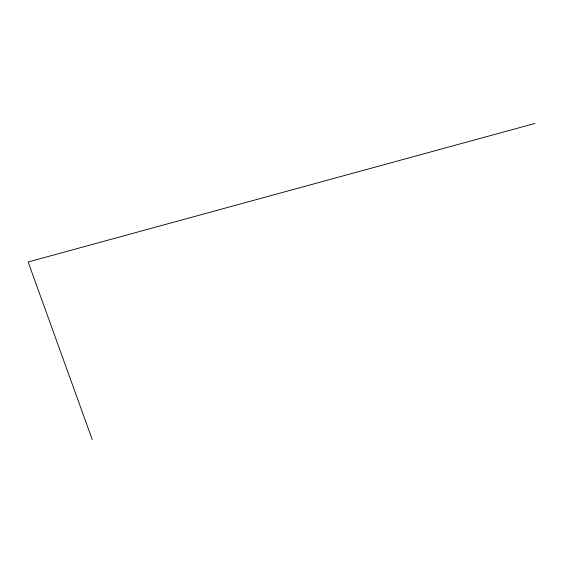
<?xml version="1.0" encoding="UTF-8"?>
<svg xmlns="http://www.w3.org/2000/svg" width="563" height="563" viewBox="0 0 563 563"><rect width="100%" height="100%" fill="white"/><g stroke="black" fill="none" stroke-linecap="round" stroke-linejoin="round"><path stroke-width="0.84" d="M534.85 123.466L28.15 261.985L92.219 439.534"/></g></svg>
